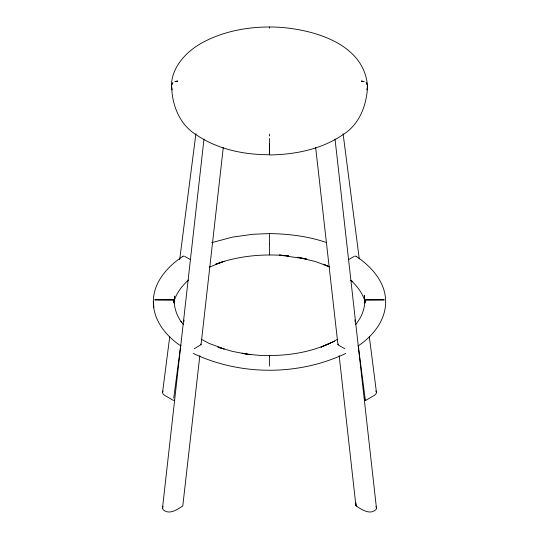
<?xml version="1.0" encoding="UTF-8"?>
<svg xmlns="http://www.w3.org/2000/svg" width="539" height="539" viewBox="0 0 539 539"><rect width="100%" height="100%" fill="white"/><g stroke="black" fill="none" stroke-linecap="round" stroke-linejoin="round"><path stroke-width="0.81" d="M269.5 366.122L269.5 355.484C292.845 355.518 316.676 350.923 337.212 339.476M269.5 244.369L269.5 233.576C288.884 233.892 308.423 236.257 326.796 242.658M269.5 143.374L269.5 154.962C294.914 154.565 321.237 149.465 342.541 134.939C359.735 124.576 366.965 104.573 367.605 85.351L366.102 82.743L367.362 84.643L367.497 86.799L366.769 89.946M369.309 336.558L376.485 392.608L375.878 394.07L374.349 395.37L365.887 400.234L364.465 400.383L364.519 398.166M269.5 138.516L269.5 154.713C243.877 154.848 217.325 149.256 195.953 134.582C178.995 124.064 171.564 103.852 171.638 84.643L172.898 82.743L171.395 85.351L171.725 86.947M180.922 345.957C165.924 336.04 153.083 320.105 153.339 301.328C153.507 281.87 167.946 266.077 183.341 256.005L182.667 256.78M173.949 302.884L174.683 295.978L174.393 297.629M365.038 302.958L364.735 301.348L365.725 299.927L384.287 299.846L365.84 299.9L364.748 301.261C364.708 309.831 361.103 318.01 355.605 324.478M171.395 85.351C171.975 66.883 185.955 52.034 201.195 43.309C224.723 30.218 252.299 25.845 278.966 27.24C313.799 29.605 363.151 43.619 367.362 84.643M199.841 355.659L182.788 505.966C177.452 509.449 169.131 515.304 163.142 509.672L162.515 507.954L203.971 139.136M194.175 348.787L201.047 344.664L223.274 147.545M174.804 400.261L173.113 400.255L164.611 395.35L163.047 393.989L162.542 392.5L169.751 336.572M174.164 302.352L174.703 298.182M179.655 259.785L195.913 133.746M173.72 398.186L180.754 344.98M183.839 321.702L184.055 320.038M335.042 139.116L376.458 508.095L375.993 509.557C370.044 515.351 361.541 509.517 356.212 505.946L355.962 502.948M173.821 300.937L174.11 299.286M173.962 302.958L174.265 301.348L173.275 299.927L154.713 299.846L173.16 299.9L174.252 301.261M367.275 86.947L367.605 85.351M162.542 392.5L163.007 390.997M162.515 507.954L163.122 506.519M174.528 299.65C177.338 291.997 182.438 285.414 188.509 280.044M344.825 348.787L338.297 345.021L337.953 344.664L338.29 344.044M358.078 345.957C373.076 336.04 385.917 320.105 385.661 301.328C385.5 281.863 371.068 266.111 355.659 256.005L356.333 256.78M348.699 259.569L354.507 256.22M345.782 353.416C298.471 375.872 240.529 375.872 193.218 353.416M334.551 341.227L321.042 347.17L330.252 343.121M209.206 267.176L224.069 261.307L215.896 264.117L219.279 262.884M211.746 242.665L232.504 237.106L252.838 234.283L269.5 233.576M219.952 262.634C242.051 255.419 265.599 253.667 288.668 255.884L279.263 255.062L306.704 259.07L297.818 257.231L315.551 261.577L329.437 266.771L323.488 264.245L329.383 266.866M364.465 400.383L365.887 400.234M201.788 339.476L208.903 343.33L224.17 348.989L217.958 347.17L232.471 351.401L247.947 354.332L250.817 354.608L242.065 353.227L247.947 354.332L260.014 355.403L269.5 355.524L269.5 356.252M184.493 256.22L190.301 259.569M351.199 280.644L352.513 281.675M350.748 280.293C356.778 285.65 361.804 292.246 364.553 299.879M183.482 324.606L181.023 321.54L181.528 322.349C177.176 316.211 174.36 308.921 174.265 301.348M200.71 344.044L201.047 344.664M375.858 390.95L376.485 392.608M375.952 506.593L376.458 508.095M355.996 505.144L356.212 505.946M171.503 86.799L172.231 89.946M364.748 301.261L365.051 302.884M364.573 297.029L364.31 295.406L364.735 301.348M364.97 299.475L365.233 301.106M354.918 319.903L355.134 321.561M358.253 345.634L365.361 400.41M343.094 133.726L359.277 258.929M315.665 147.477L337.953 344.664M339.159 355.686L355.908 505.643M153.339 301.328L153.817 307.412M269.5 26.95L269.5 28.237M269.5 134.002L269.5 136.017M269.5 244.282L269.5 254.96M177.648 81.106L175.04 81.483L177.648 81.106M361.352 81.106L363.96 81.483L361.352 81.106"/></g></svg>
